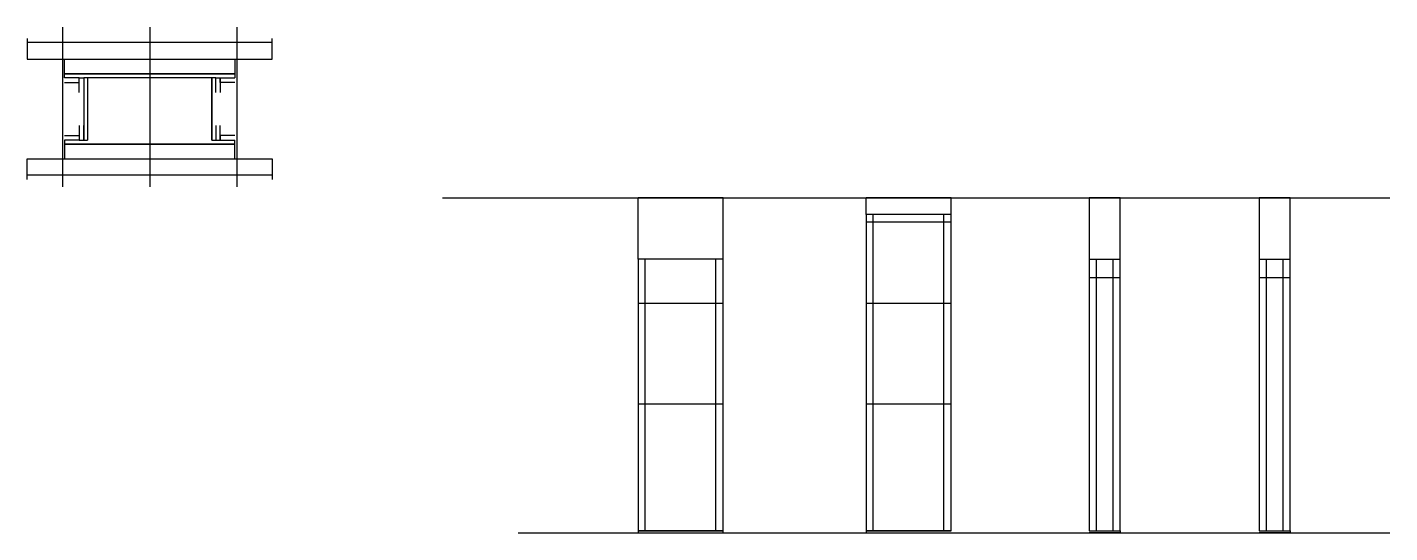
# Model space of a CAD drawing. Header units: metres. Extents: x 3502 to 4815, y 5089 to 5577.
import ezdxf

# ---------------------------------------------------------------- set-up
doc = ezdxf.new("R2010")
doc.units = ezdxf.units.M
for name, color, linetype in [('CHAPA', 7, 'Continuous'), ('COTA', 7, 'Continuous'), ('Hachura', 7, 'Continuous'), ('Madeira', 7, 'Continuous'), ('Nível', 7, 'Continuous'), ('Painéis', 7, 'Continuous'), ('Perfil Metálico', 7, 'Continuous'), ('SARR_2.2x7', 7, 'Continuous'), ('SARRAFO', 7, 'Continuous')]:
    doc.layers.add(name, color=color, linetype=linetype)

msp = doc.modelspace()

# ---------------------------------------------------------------- linework, layer by layer
at = {"layer": 'CHAPA', "color": 7, "lineweight": 25}
for points in [[(3538.2, 5528.1), (3538.2, 5532.1), (3702.2, 5532.1), (3702.2, 5528.1)], [(3538.2, 5528.1), (3538.2, 5532.1), (3702.2, 5532.1), (3702.2, 5528.1)], [(3560.2, 5528.1), (3556.6, 5528.1), (3556.6, 5468.1), (3560.2, 5468.1)], [(3560.2, 5528.1), (3556.6, 5528.1), (3556.6, 5468.1), (3560.2, 5468.1)], [(3683.8, 5528.1), (3680.2, 5528.1), (3680.2, 5468.1), (3683.8, 5468.1)], [(3683.8, 5528.1), (3680.2, 5528.1), (3680.2, 5468.1), (3683.8, 5468.1)], [(3538.2, 5468.1), (3538.2, 5464.1), (3702.2, 5464.1), (3702.2, 5468.1)], [(3538.2, 5468.1), (3538.2, 5464.1), (3702.2, 5464.1), (3702.2, 5468.1)]]:
    msp.add_lwpolyline(points, dxfattribs=at)
at = {"layer": 'COTA', "color": 7, "lineweight": 25}
for p, q in [((4172.8, 5412.4), (4090.8, 5412.4)), ((4090.8, 5353.4), (4090.8, 5412.4)), ((4172.8, 5353.4), (4172.8, 5412.4)), ((4392.5, 5412.4), (4310.5, 5412.4)), ((4310.5, 5396.4), (4310.5, 5412.4)), ((4392.5, 5396.4), (4392.5, 5412.4))]:
    msp.add_line(p, q, dxfattribs=at)
for points in [[(4555.4, 5353.4), (4555.4, 5412.4), (4525.4, 5412.4), (4525.4, 5353.4)], [(4719.2, 5353.4), (4719.2, 5412.4), (4689.2, 5412.4), (4689.2, 5353.4)]]:
    msp.add_lwpolyline(points, dxfattribs=at)
at = {"layer": 'Hachura', "color": 7, "lineweight": 25}
for p, q in [((3536.2, 5576.9), (3536.2, 5423.1)), ((3620.2, 5576.9), (3620.2, 5423.1)), ((3704.2, 5576.9), (3704.2, 5423.1))]:
    msp.add_line(p, q, dxfattribs=at)
at = {"layer": 'Madeira', "color": 7, "lineweight": 25}
for points in [[(3702.2, 5546.1), (3702.2, 5532.1), (3538.2, 5532.1), (3538.2, 5546.1)], [(3702.2, 5450.1), (3702.2, 5464.1), (3538.2, 5464.1), (3538.2, 5450.1)]]:
    msp.add_lwpolyline(points, dxfattribs=at)
at = {"layer": 'Nível', "color": 7, "lineweight": 25}
for p, q in [((3902.2, 5412.4), (4815.2, 5412.4)), ((3975.3, 5089.4), (4815.2, 5089.4))]:
    msp.add_line(p, q, dxfattribs=at)
at = {"layer": 'Painéis', "color": 7, "lineweight": 25}
for p, q in [((4310.5, 5396.4), (4310.5, 5091.4)), ((4392.5, 5396.4), (4310.5, 5396.4)), ((4392.5, 5091.4), (4392.5, 5396.4)), ((4090.8, 5353.4), (4090.8, 5089.4)), ((4172.8, 5353.4), (4090.8, 5353.4)), ((4172.8, 5089.4), (4172.8, 5353.4)), ((4525.4, 5353.4), (4525.4, 5091.4)), ((4525.4, 5353.4), (4555.4, 5353.4)), ((4555.4, 5091.4), (4555.4, 5353.4)), ((4689.2, 5353.4), (4689.2, 5091.4)), ((4689.2, 5353.4), (4719.2, 5353.4)), ((4719.2, 5091.4), (4719.2, 5353.4)), ((4555.4, 5335.4), (4525.4, 5335.4)), ((4719.2, 5335.4), (4689.2, 5335.4)), ((4172.8, 5310.4), (4090.8, 5310.4)), ((4392.5, 5310.4), (4310.5, 5310.4)), ((4172.8, 5213.4), (4090.8, 5213.4)), ((4392.5, 5213.4), (4310.5, 5213.4)), ((4090.8, 5091.4), (4172.8, 5091.4)), ((4310.5, 5091.4), (4392.5, 5091.4)), ((4525.4, 5091.4), (4555.4, 5091.4)), ((4689.2, 5091.4), (4719.2, 5091.4))]:
    msp.add_line(p, q, dxfattribs=at)
for points in [[(3680.2, 5468.1), (3680.2, 5528.1), (3560.2, 5528.1), (3560.2, 5468.1)], [(4172.8, 5091.4), (4090.8, 5091.4), (4090.8, 5089.4), (4172.8, 5089.4)], [(4392.5, 5091.4), (4310.5, 5091.4), (4310.5, 5089.4), (4392.5, 5089.4)], [(4525.4, 5091.4), (4555.4, 5091.4), (4555.4, 5089.4), (4525.4, 5089.4)], [(4689.2, 5091.4), (4719.2, 5091.4), (4719.2, 5089.4), (4689.2, 5089.4)]]:
    msp.add_lwpolyline(points, dxfattribs=at)
at = {"layer": 'Perfil Metálico', "color": 7, "lineweight": 25}
for points in [[(3502.2, 5566.1), (3502.2, 5546.1), (3738.2, 5546.1), (3738.2, 5566.1)], [(3738.2, 5550.1), (3738.2, 5562.1), (3502.2, 5562.1), (3502.2, 5550.1)], [(3502.2, 5430.1), (3502.2, 5450.1), (3738.2, 5450.1), (3738.2, 5430.1)], [(3738.2, 5446.1), (3738.2, 5434.1), (3502.2, 5434.1), (3502.2, 5446.1)]]:
    msp.add_lwpolyline(points, dxfattribs=at)
at = {"layer": 'SARR_2.2x7', "color": 7, "lineweight": 25}
for p, q in [((4317.5, 5310.4), (4317.5, 5396.4)), ((4385.5, 5310.4), (4385.5, 5396.4)), ((4310.5, 5389.4), (4392.5, 5389.4)), ((4097.8, 5310.4), (4097.8, 5353.4)), ((4165.8, 5310.4), (4165.8, 5353.4)), ((4532.4, 5353.4), (4532.4, 5335.4)), ((4548.4, 5353.4), (4548.4, 5335.4)), ((4696.2, 5353.4), (4696.2, 5335.4)), ((4712.2, 5353.4), (4712.2, 5335.4)), ((4532.4, 5335.4), (4532.4, 5091.4)), ((4548.4, 5335.4), (4548.4, 5091.4)), ((4696.2, 5335.4), (4696.2, 5091.4)), ((4712.2, 5335.4), (4712.2, 5091.4)), ((4097.8, 5213.4), (4097.8, 5310.4)), ((4165.8, 5213.4), (4165.8, 5310.4)), ((4317.5, 5213.4), (4317.5, 5310.4)), ((4385.5, 5213.4), (4385.5, 5310.4)), ((4097.8, 5091.4), (4097.8, 5213.4)), ((4165.8, 5091.4), (4165.8, 5213.4)), ((4317.5, 5091.4), (4317.5, 5213.4)), ((4385.5, 5091.4), (4385.5, 5213.4)), ((4097.8, 5091.4), (4097.8, 5091.4)), ((4165.8, 5091.4), (4165.8, 5091.4)), ((4317.5, 5091.4), (4317.5, 5091.4)), ((4385.5, 5091.4), (4385.5, 5091.4))]:
    msp.add_line(p, q, dxfattribs=at)
at = {"layer": 'SARRAFO', "color": 7, "lineweight": 25}
for points in [[(3538.2, 5523.7), (3552.2, 5523.7), (3552.2, 5528.1), (3538.2, 5528.1)], [(3552.2, 5514.1), (3552.2, 5528.1), (3556.6, 5528.1), (3556.6, 5514.1)], [(3683.8, 5514.1), (3683.8, 5528.1), (3688.2, 5528.1), (3688.2, 5514.1)], [(3702.2, 5523.7), (3688.2, 5523.7), (3688.2, 5528.1), (3702.2, 5528.1)], [(3552.2, 5482.1), (3552.2, 5468.1), (3556.6, 5468.1), (3556.6, 5482.1)], [(3683.8, 5482.1), (3683.8, 5468.1), (3688.2, 5468.1), (3688.2, 5482.1)], [(3538.2, 5472.5), (3552.2, 5472.5), (3552.2, 5468.1), (3538.2, 5468.1)], [(3702.2, 5472.5), (3688.2, 5472.5), (3688.2, 5468.1), (3702.2, 5468.1)]]:
    msp.add_lwpolyline(points, dxfattribs=at)

doc.saveas('drawing.dxf')
